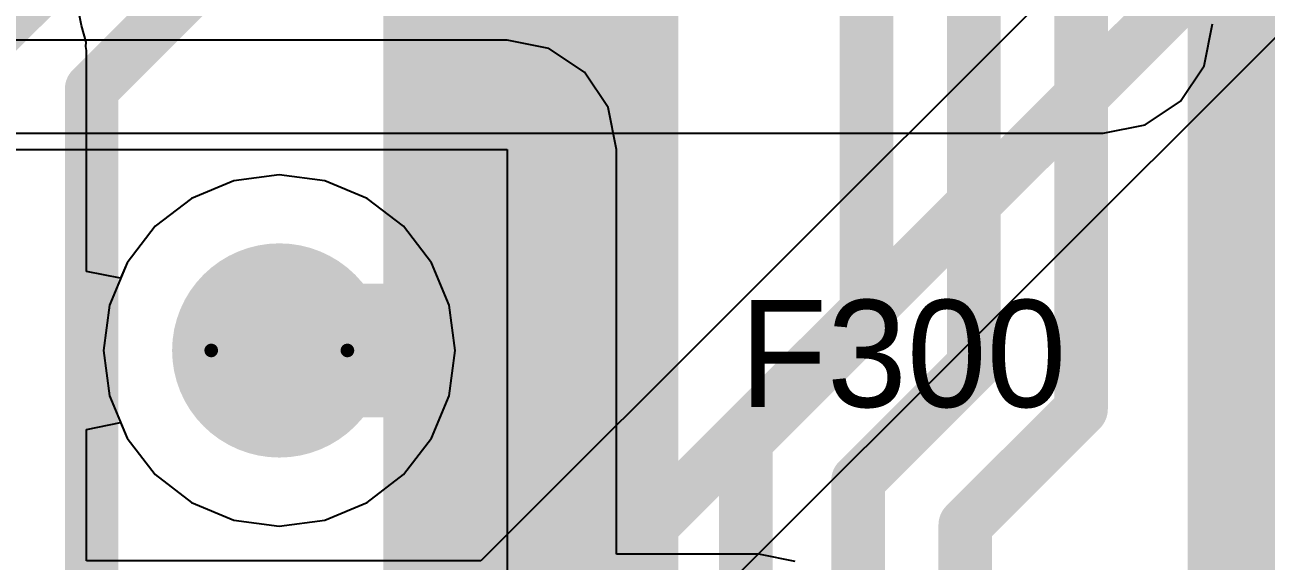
# Model space of a CAD drawing. Header units: millimetres. Extents: x 5 to 399, y 5 to 287.
# Drawn here: x 207.874 to 212.505, y 124.824 to 126.827 of the extents above; entities that cross this region are included whole.
import ezdxf

# ---------------------------------------------------------------- set-up
doc = ezdxf.new("R2010")
doc.units = ezdxf.units.MM
for name, color, linetype in [('BottomLayer', 5, 'Continuous'), ('DrillDrawing', 1, 'Continuous'), ('DrillGuide', 244, 'Continuous'), ('MidLayer1', 16, 'Continuous'), ('MidLayer2', 76, 'Continuous'), ('MultiLayer', 9, 'Continuous'), ('TopLayer', 1, 'Continuous'), ('TopOverlay', 2, 'Continuous'), ('TopPaste', 8, 'Continuous'), ('TopSolder', 216, 'Continuous'), ('ViaHoleLayer', 16, 'Continuous')]:
    doc.layers.add(name, color=color, linetype=linetype)

# ---------------------------------------------------------------- blocks, each defined once
blk = doc.blocks.new('1210_L_8')
at = {"layer": 'TopLayer'}
for points in [[(-1.00000054, -1.2499975), (-1.00000054, 1.25000258), (-1.99999854, -1.2499975), (-1.99999854, 1.25000258)], [(1.99999854, -1.2499975), (1.99999854, 1.25000258), (1.00000054, -1.2499975), (1.00000054, 1.25000258)]]:
    blk.add_solid(points, dxfattribs=at)
at = {"layer": 'TopOverlay', "const_width": 0.0499999}
for points in [[(-1.607312, 1.2954), (1.60763712, 1.2954)], [(-1.607312, -1.2954), (-1.607312, 1.2954)], [(1.60763712, -1.2954), (1.60763712, 1.2954)], [(-1.607312, -1.2954), (1.60763712, -1.2954)]]:
    blk.add_lwpolyline(points, dxfattribs=at)
at = {"layer": 'TopOverlay', "const_width": 0.02499868}
for points in [[(-1.61981134, 1.2954, 1), (-1.59481266, 1.2954, 1)], [(-1.61981134, 1.2954, 1), (-1.59481266, 1.2954, 1)], [(1.59513778, 1.2954, 1), (1.62013646, 1.2954, 1)], [(1.59513778, 1.2954, 1), (1.62013646, 1.2954, 1)], [(-1.61981134, -1.2954, 1), (-1.59481266, -1.2954, 1)], [(-1.61981134, -1.2954, 1), (-1.59481266, -1.2954, 1)], [(1.59513778, -1.2954, 1), (1.62013646, -1.2954, 1)], [(1.59513778, -1.2954, 1), (1.62013646, -1.2954, 1)]]:
    blk.add_lwpolyline(points, format="xyb", close=True, dxfattribs=at)
at = {"layer": 'TopPaste'}
for points in [[(-1.00000054, -1.2499975), (-1.00000054, 1.25000258), (-1.99999854, -1.2499975), (-1.99999854, 1.25000258)], [(1.99999854, -1.2499975), (1.99999854, 1.25000258), (1.00000054, -1.2499975), (1.00000054, 1.25000258)]]:
    blk.add_solid(points, dxfattribs=at)
at = {"layer": 'TopSolder'}
for points in [[(-0.95000064, -1.2999974), (-0.95000064, 1.30000248), (-2.04999844, -1.2999974), (-2.04999844, 1.30000248)], [(2.04999844, -1.2999974), (2.04999844, 1.30000248), (0.95000064, -1.2999974), (0.95000064, 1.30000248)]]:
    blk.add_solid(points, dxfattribs=at)

msp = doc.modelspace()

# ---------------------------------------------------------------- linework, layer by layer
at = {"layer": 'BottomLayer'}
for p, q in [((210.27036178, 124.5107619), (213.01313506, 127.25353518)), ((211.87048304, 127.12022836), (209.57530856, 124.82505388)), ((208.08631992, 126.82423708), (208.07376216, 126.88736878)), ((208.10363256, 126.7622306), (208.08631992, 126.82423708)), ((208.10174788, 126.74666548), (208.10363256, 126.7622306)), ((208.10480604, 126.73129594), (208.10174788, 126.74666548)), ((208.10480604, 125.90579086), (208.10480604, 126.73129594)), ((208.65411406, 126.2444643), (208.49599652, 126.17896786)), ((208.82379876, 126.2668036), (208.65411406, 126.2444643)), ((208.99348346, 126.2444643), (208.82379876, 126.2668036)), ((209.151601, 126.17896786), (208.99348346, 126.2444643)), ((208.49599652, 126.17896786), (208.36021574, 126.0747796)), ((209.28738178, 126.0747796), (209.151601, 126.17896786)), ((208.36021574, 126.0747796), (208.25602748, 125.93900136)), ((209.39157004, 125.93900136), (209.28738178, 126.0747796)), ((208.25602748, 125.93900136), (208.23180604, 125.88052802)), ((209.45706648, 125.78088128), (209.39157004, 125.93900136)), ((208.23180604, 125.88052802), (208.10480604, 125.90579086)), ((209.47940578, 125.61119658), (209.45706648, 125.78088128)), ((209.45706648, 125.44151188), (209.47940578, 125.61119658)), ((209.39157004, 125.2833918), (209.45706648, 125.44151188)), ((208.10480604, 125.3166023), (208.23180604, 125.34186514)), ((208.10480604, 124.82505388), (208.10480604, 125.3166023)), ((208.23180604, 125.34186514), (208.25602748, 125.2833918)), ((208.25602748, 125.2833918), (208.36021574, 125.14761356)), ((209.28738178, 125.14761356), (209.39157004, 125.2833918)), ((208.36021574, 125.14761356), (208.49599652, 125.0434253)), ((209.151601, 125.0434253), (209.28738178, 125.14761356)), ((208.49599652, 125.0434253), (208.65411406, 124.97792886)), ((208.99348346, 124.97792886), (209.151601, 125.0434253)), ((208.65411406, 124.97792886), (208.82379876, 124.95558956)), ((208.82379876, 124.95558956), (208.99348346, 124.97792886)), ((209.57530856, 124.82505388), (208.10480604, 124.82505388))]:
    msp.add_line(p, q, dxfattribs=at)
at = {"layer": 'BottomLayer', "const_width": 0.1999996}
msp.add_lwpolyline([(209.72312386, 124.46819658), (212.76079876, 127.50587148)], dxfattribs=at)
at = {"layer": 'BottomLayer', "const_width": 0.3999992}
msp.add_lwpolyline([(208.62379916, 125.61119658, 1), (209.02379836, 125.61119658, 1)], format="xyb", close=True, dxfattribs=at)
at = {"layer": 'DrillDrawing'}
for points, const_width in [([(209.07779876, 125.61119658, 1), (208.56979876, 125.61119658, 1)], 0.0508), ([(208.55709876, 125.61119658, 1), (208.58249876, 125.61119658, 1)], 0.0254), ([(209.06509876, 125.61119658, 1), (209.09049876, 125.61119658, 1)], 0.0254)]:
    msp.add_lwpolyline(points, format="xyb", close=True, dxfattribs=dict(at, const_width=const_width))
at = {"layer": 'DrillGuide', "const_width": 0.1999996}
msp.add_lwpolyline([(208.72379896, 125.61119658, 1), (208.92379856, 125.61119658, 1)], format="xyb", close=True, dxfattribs=at)
at = {"layer": 'MidLayer1'}
for p, q in [((212.27398998, 126.67432374), (212.30503386, 126.83039658)), ((212.18558274, 126.5420126), (212.27398998, 126.67432374)), ((212.0532716, 126.45360536), (212.18558274, 126.5420126)), ((207.75678032, 126.42256148), (211.89719876, 126.42256148)), ((211.89719876, 126.42256148), (212.0532716, 126.45360536)), ((208.65411406, 126.2444643), (208.49599652, 126.17896786)), ((208.82379876, 126.2668036), (208.65411406, 126.2444643)), ((208.99348346, 126.2444643), (208.82379876, 126.2668036)), ((209.151601, 126.17896786), (208.99348346, 126.2444643)), ((208.49599652, 126.17896786), (208.36021574, 126.0747796)), ((209.28738178, 126.0747796), (209.151601, 126.17896786)), ((208.36021574, 126.0747796), (208.25602748, 125.93900136)), ((209.39157004, 125.93900136), (209.28738178, 126.0747796)), ((208.25602748, 125.93900136), (208.19053104, 125.78088128)), ((209.45706648, 125.78088128), (209.39157004, 125.93900136)), ((208.19053104, 125.78088128), (208.16819174, 125.61119658)), ((209.47940578, 125.61119658), (209.45706648, 125.78088128)), ((208.16819174, 125.61119658), (208.19053104, 125.44151188)), ((209.45706648, 125.44151188), (209.47940578, 125.61119658)), ((208.19053104, 125.44151188), (208.25602748, 125.2833918)), ((209.39157004, 125.2833918), (209.45706648, 125.44151188)), ((208.25602748, 125.2833918), (208.36021574, 125.14761356)), ((209.28738178, 125.14761356), (209.39157004, 125.2833918)), ((208.36021574, 125.14761356), (208.49599652, 125.0434253)), ((209.151601, 125.0434253), (209.28738178, 125.14761356)), ((208.49599652, 125.0434253), (208.65411406, 124.97792886)), ((208.99348346, 124.97792886), (209.151601, 125.0434253)), ((208.65411406, 124.97792886), (208.82379876, 124.95558956)), ((208.82379876, 124.95558956), (208.99348346, 124.97792886))]:
    msp.add_line(p, q, dxfattribs=at)
at = {"layer": 'MidLayer1', "const_width": 0.3999992}
msp.add_lwpolyline([(208.62379916, 125.61119658, 1), (209.02379836, 125.61119658, 1)], format="xyb", close=True, dxfattribs=at)
at = {"layer": 'MidLayer2'}
for p, q in [((209.67339828, 126.76962708), (207.73420988, 126.76962708)), ((209.82947112, 126.7385832), (209.67339828, 126.76962708)), ((209.96178226, 126.65017596), (209.82947112, 126.7385832)), ((210.0501895, 126.51786482), (209.96178226, 126.65017596)), ((210.08123338, 126.36179198), (210.0501895, 126.51786482)), ((206.72727514, 126.36179198), (209.67339828, 126.36179198)), ((209.67339828, 126.36179198), (209.67339828, 124.39343168)), ((210.08123338, 124.85045388), (210.08123338, 126.36179198)), ((210.612228, 124.85045388), (210.08123338, 124.85045388)), ((210.7487911, 124.82328858), (210.612228, 124.85045388))]:
    msp.add_line(p, q, dxfattribs=at)
at = {"layer": 'MidLayer2', "const_width": 0.3999992}
msp.add_lwpolyline([(208.62379916, 125.61119658, 1), (209.02379836, 125.61119658, 1)], format="xyb", close=True, dxfattribs=at)
at = {"layer": 'MultiLayer', "const_width": 0.3999992}
msp.add_lwpolyline([(208.62379916, 125.61119658, 1), (209.02379836, 125.61119658, 1)], format="xyb", close=True, dxfattribs=at)
at = {"layer": 'TopLayer'}
for points, const_width in [([(207.72379842, 126.75327964), (209.34071416, 128.37019538)], 0.1999996), ([(211.41459876, 125.55727492), (211.41459876, 128.15119658)], 0.1999996), ([(208.12379762, 126.58759544), (209.30639876, 127.77019658)], 0.1999996), ([(211.01459956, 125.72295912), (211.01459956, 127.02719578)], 0.1999996), ([(211.81459796, 125.39159072), (211.81459796, 127.05259578)], 0.1999996), ([(208.12379762, 123.56799772), (208.12379762, 126.58759544)], 0.1999996), ([(209.76219668, 125.61119658), (209.76219922, 125.61119912)], 0.8000009399999999), ([(208.82379876, 125.61119658), (209.76219668, 125.61119658)], 0.499999), ([(210.5643998, 125.27275936), (211.01459956, 125.72295912)], 0.1999996), ([(210.98279876, 125.12547492), (211.41459876, 125.55727492)], 0.1999996), ([(211.38279796, 124.95979072), (211.81459796, 125.39159072)], 0.1999996), ([(210.5643998, 115.10899762), (210.5643998, 125.27275936)], 0.1999996), ([(210.98279876, 114.96171318), (210.98279876, 125.12547492)], 0.1999996), ([(212.10039876, 124.23959658), (212.7621983, 124.90139612)], 0.499999), ([(211.38279796, 114.79602898), (211.38279796, 124.95979072)], 0.1999996)]:
    msp.add_lwpolyline(points, dxfattribs=dict(at, const_width=const_width))
for points, const_width in [([(208.07379772, 126.58759544, 1), (208.17379752, 126.58759544, 1)], 0.0999998), ([(208.07379772, 126.58759544, 1), (208.17379752, 126.58759544, 1)], 0.0999998), ([(208.62379916, 125.61119658, 1), (209.02379836, 125.61119658, 1)], 0.3999992), ([(209.56219708, 125.61119658, 1), (209.96219628, 125.61119658, 1)], 0.3999992), ([(209.56219962, 125.61119912, 1), (209.96219882, 125.61119912, 1)], 0.3999992), ([(208.69880028, 125.61119658, 1), (208.94879724, 125.61119658, 1)], 0.2499995), ([(209.6371982, 125.61119658, 1), (209.88719516, 125.61119658, 1)], 0.2499995), ([(210.96459966, 125.72295912, 1), (211.06459946, 125.72295912, 1)], 0.0999998), ([(210.96459966, 125.72295912, 1), (211.06459946, 125.72295912, 1)], 0.0999998), ([(211.36459886, 125.55727492, 1), (211.46459866, 125.55727492, 1)], 0.0999998), ([(211.36459886, 125.55727492, 1), (211.46459866, 125.55727492, 1)], 0.0999998), ([(211.76459806, 125.39159072, 1), (211.86459786, 125.39159072, 1)], 0.0999998), ([(211.76459806, 125.39159072, 1), (211.86459786, 125.39159072, 1)], 0.0999998), ([(210.5143999, 125.27275936, 1), (210.6143997, 125.27275936, 1)], 0.0999998), ([(210.5143999, 125.27275936, 1), (210.6143997, 125.27275936, 1)], 0.0999998), ([(210.93279886, 125.12547492, 1), (211.03279866, 125.12547492, 1)], 0.0999998), ([(210.93279886, 125.12547492, 1), (211.03279866, 125.12547492, 1)], 0.0999998), ([(211.33279806, 124.95979072, 1), (211.43279786, 124.95979072, 1)], 0.0999998), ([(211.33279806, 124.95979072, 1), (211.43279786, 124.95979072, 1)], 0.0999998)]:
    msp.add_lwpolyline(points, format="xyb", close=True, dxfattribs=dict(at, const_width=const_width))
at = {"layer": 'ViaHoleLayer', "const_width": 0.1999996}
msp.add_lwpolyline([(208.72379896, 125.61119658, 1), (208.92379856, 125.61119658, 1)], format="xyb", close=True, dxfattribs=at)

# ---------------------------------------------------------------- block references
at = {"rotation": 360}
msp.add_blockref('1210_L_8', (211.26219876, 125.61119658), dxfattribs=at)

# ---------------------------------------------------------------- texts
at = {"layer": 'TopOverlay'}
msp.add_text('F300', height=0.3999992, dxfattribs=at).set_placement((210.5406, 125.3998))

doc.saveas('drawing.dxf')
